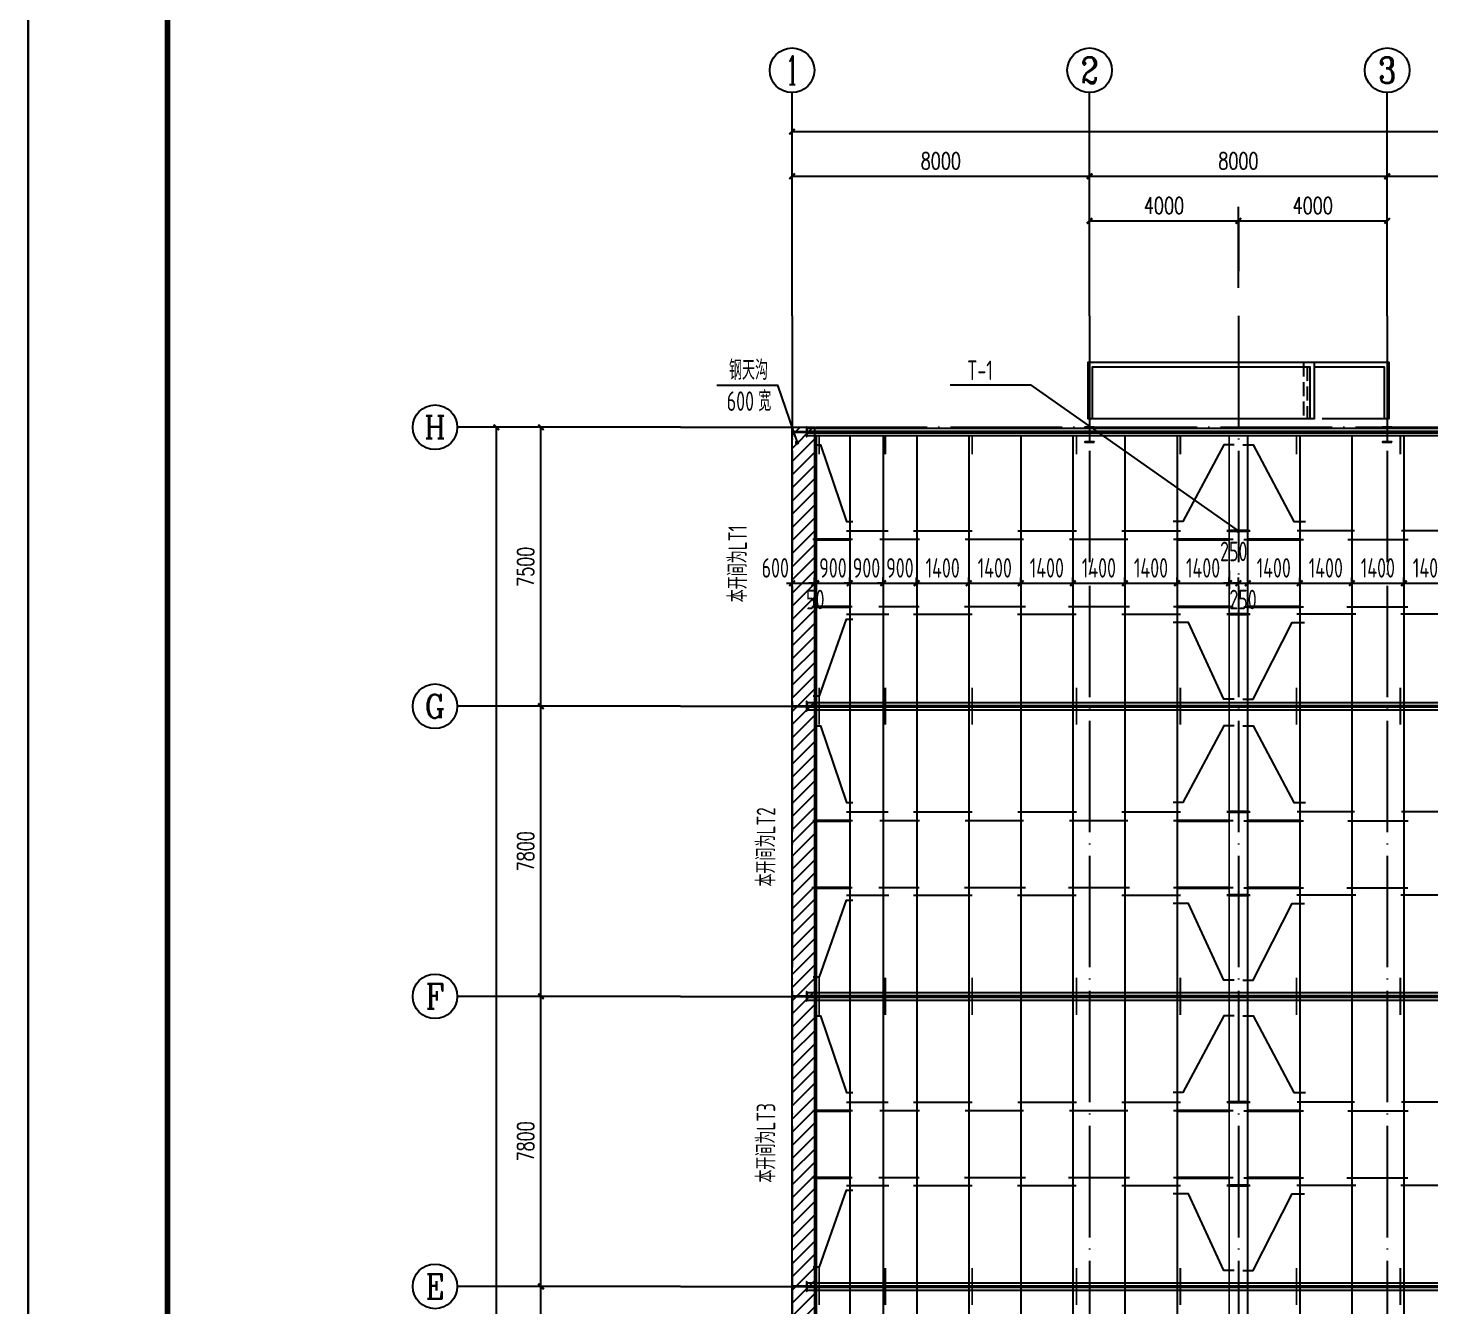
# Model space of a CAD drawing. Header units: millimetres. Extents: x 6950065 to 7140129, y 16284814 to 19754034.
# Drawn here: x 6955997 to 6993688, y 18402698 to 18437059 of the extents above; entities that cross this region are included whole.
import ezdxf
from ezdxf.enums import TextEntityAlignment as Align

# ---------------------------------------------------------------- set-up
doc = ezdxf.new("R2010")
doc.units = ezdxf.units.MM
doc.header["$LTSCALE"] = 1500
doc.header["$MEASUREMENT"] = 0
doc.linetypes.add('DASH', pattern=[0.35, 0.25, -0.1])
doc.linetypes.add('DOTE', pattern=[2.42, 2, -0.2, 0.02, -0.2])
doc.layers.get('Defpoints').update_dxf_attribs({"color": 1})
for name, color, linetype in [('AXIS_TEXT', 7, 'Continuous'), ('AXIS_外部', 171, 'Continuous'), ('COLUMN', 2, 'Continuous'), ('C型钢', 6, 'Continuous'), ('dim', 7, 'Continuous'), ('DIM_ELEV', 3, 'Continuous'), ('DOTE', 250, 'DOTE'), ('HANDRAIL', 3, 'Continuous'), ('S-TEXT', 7, 'Continuous'), ('SURFACE', 6, 'Continuous'), ('TEXT', 7, 'Continuous'), ('TK', 4, 'Continuous'), ('WINDOW', 140, 'Continuous')]:
    doc.layers.add(name, color=color, linetype=linetype)
doc.styles.add('_TCH_AXIS', font='COMPLEX', dxfattribs={"bigfont": 'GBCBIG'})
doc.styles.add('_TCH_DIM_T3', font='SIMPLEX', dxfattribs={"width": 0.705882, "bigfont": 'GBCBIG'})
doc.styles.add('COMPLEX', font='COMPLEX')
doc.styles.add('TSSD_Dimension', font='Tssdeng.shx', dxfattribs={"width": 0.7, "bigfont": 'hztxt.shx'})
doc.styles.add('TSSD_Label', font='Tssdeng.shx', dxfattribs={"width": 0.7, "bigfont": 'hztxt.shx'})
doc.styles.add('TSSD_REIN', font='tssdeng.shx', dxfattribs={"width": 0.7, "bigfont": 'tssdchn.shx'})
doc.dimstyles.new('_TCH_ARCH&&150', dxfattribs={"dimtxt": 446.25, "dimasz": 150, "dimexe": 375, "dimexo": 450, "dimgap": 189.375, "dimtad": 1, "dimdec": 0, "dimzin": 0, "dimdsep": 46, "dimtxsty": '_TCH_DIM_T3', "dimblk": 'ARCHTICK', "dimcen": 0.09, "dimclrt": 7, "dimazin": 2, "dimtfac": 1, "dimtdec": 0, "dimtix": 1, "dimtmove": 2, "dimatfit": 3, "dimfxl": 0, "dimtolj": 1, "dimtzin": 0, "dimarcsym": 0})
doc.dimstyles.new('TSSD_150_150', dxfattribs={"dimtxt": 525, "dimasz": 150, "dimexe": 150, "dimexo": 375, "dimgap": 150, "dimtad": 1, "dimdec": 0, "dimzin": 0, "dimdsep": 46, "dimtxsty": 'TSSD_Dimension', "dimblk": 'ARCHTICK', "dimcen": 0, "dimdle": 150, "dimclrt": 7, "dimadec": 0, "dimazin": 0, "dimtfac": 1, "dimtdec": 0, "dimtix": 1, "dimtmove": 2, "dimatfit": 3, "dimfxl": 0, "dimtolj": 1, "dimtzin": 0, "dimarcsym": 0})

# ---------------------------------------------------------------- blocks, each defined once
blk = doc.blocks.new('A$C3ACC4A1C')
at = {"layer": 'COLUMN'}
h = blk.add_hatch(color=256, dxfattribs=at)
h.paths.add_polyline_path([(125, 400), (0, 400), (0, 388), (120, 388), (120, 200), (125, 200)])
h.paths.add_polyline_path([(250, 400), (125, 400), (125, 200), (130, 200), (130, 388), (250, 388)])
h.paths.add_polyline_path([(250, 12), (130, 12), (130, 200), (125, 200), (125, 0), (250, 0)])
h.paths.add_polyline_path([(125, 200), (120, 200), (120, 12), (0, 12), (0, 0), (125, 0)])
blk.add_lwpolyline([(0, 0), (0, 12), (120, 12), (120, 388), (0, 388), (0, 400), (250, 400), (250, 388), (130, 388), (130, 12), (250, 12), (250, 0)], close=True, dxfattribs=at)
blk = doc.blocks.new('fghgjhjkh')
at = {"color": 35, "linetype": 'ByBlock', "ltscale": 3}
for p, q in [((5065372, 18794990), (5112572, 18794990)), ((5065372, 18794910), (5112572, 18794910)), ((5065372, 18794870), (5112572, 18794870)), ((5065372, 18794790), (5112572, 18794790))]:
    blk.add_line(p, q, dxfattribs=at)
blk.add_lwpolyline([(5065372, 18794990), (5065372, 18794790)], dxfattribs=at)
blk = doc.blocks.new('_ArchTick')
at = {"color": 0, "linetype": 'ByBlock', "const_width": 0.4}
blk.add_lwpolyline([(-0.5, -0.5), (0.5, 0.5)], dxfattribs=at)
blk = doc.blocks.new('*D20')
at = {"layer": 'Defpoints', "color": 0}
for p in [(6988538, 18431873), (6984538, 18429623), (6988538, 18429623)]:
    blk.add_point(p, dxfattribs=at)
at = {"layer": 'DIM_ELEV', "color": 0, "lineweight": -2}
for p, q in [((6984538, 18430073), (6984538, 18432248)), ((6984538, 18431873), (6988538, 18431873)), ((6988538, 18430073), (6988538, 18432248))]:
    blk.add_line(p, q, dxfattribs=at)
at = {"layer": 'DIM_ELEV', "color": 0, "lineweight": -2, "xscale": 150, "yscale": 150, "zscale": 150, "rotation": 180}
blk.add_blockref('_ArchTick', (6984538, 18431873), dxfattribs=at)
at = {"layer": 'DIM_ELEV', "color": 0, "lineweight": -2, "xscale": 150, "yscale": 150, "zscale": 150}
blk.add_blockref('_ArchTick', (6988538, 18431873), dxfattribs=at)
at = {"layer": 'DIM_ELEV', "color": 7, "insert": (6986538, 18432286), "char_height": 446.2, "attachment_point": 5, "style": '_TCH_DIM_T3'}
blk.add_mtext('\\A1;4000', dxfattribs=at)
blk = doc.blocks.new('*D21')
at = {"layer": 'Defpoints', "color": 0}
for p in [(6992538, 18431873), (6988538, 18429623), (6992538, 18429623)]:
    blk.add_point(p, dxfattribs=at)
at = {"layer": 'DIM_ELEV', "color": 0, "lineweight": -2}
for p, q in [((6988538, 18430073), (6988538, 18432248)), ((6988538, 18431873), (6992538, 18431873)), ((6992538, 18430073), (6992538, 18432248))]:
    blk.add_line(p, q, dxfattribs=at)
at = {"layer": 'DIM_ELEV', "color": 0, "lineweight": -2, "xscale": 150, "yscale": 150, "zscale": 150, "rotation": 180}
blk.add_blockref('_ArchTick', (6988538, 18431873), dxfattribs=at)
at = {"layer": 'DIM_ELEV', "color": 0, "lineweight": -2, "xscale": 150, "yscale": 150, "zscale": 150}
blk.add_blockref('_ArchTick', (6992538, 18431873), dxfattribs=at)
at = {"layer": 'DIM_ELEV', "color": 7, "insert": (6990538, 18432286), "char_height": 446.2, "attachment_point": 5, "style": '_TCH_DIM_T3'}
blk.add_mtext('\\A1;4000', dxfattribs=at)
blk = doc.blocks.new('fdghgfhgfhgfh')
at = {"layer": 'COLUMN'}
for p, q in [((5077279, 18680572), (5076658, 18680572)), ((5076665, 18680572), (5077287, 18680572)), ((5080093, 18680572), (5078555, 18680572)), ((5082893, 18680572), (5081355, 18680572)), ((5085693, 18680572), (5084155, 18680572)), ((5087617, 18680572), (5086505, 18680572)), ((5077279, 18678333), (5076658, 18678333)), ((5076665, 18678333), (5077287, 18678333)), ((5080125, 18678333), (5078542, 18678333)), ((5082925, 18678333), (5081342, 18678333)), ((5085725, 18678333), (5084142, 18678333)), ((5087648, 18678333), (5086492, 18678333))]:
    blk.add_line(p, q, dxfattribs=at)
at = {"layer": 'COLUMN', "color": 2, "const_width": 80}
for points in [[(5077222, 18680572), (5076722, 18680572)], [(5076722, 18680572), (5077222, 18680572)], [(5077222, 18680337), (5078622, 18680337)], [(5087522, 18680337), (5088472, 18680337)], [(5077222, 18678533), (5078622, 18678533)], [(5087522, 18678533), (5088472, 18678533)], [(5077222, 18678333), (5076722, 18678333)], [(5076722, 18678333), (5077222, 18678333)]]:
    blk.add_lwpolyline(points, dxfattribs=at)
at = {"layer": 'COLUMN', "color": 2}
for points in [[(5077115, 18680337), (5078721, 18680337)], [(5079911, 18680337), (5081539, 18680337)], [(5082711, 18680337), (5084339, 18680337)], [(5085534, 18680337), (5086675, 18680337)], [(5087434, 18680337), (5088575, 18680337)], [(5077115, 18678533), (5078721, 18678533)], [(5079888, 18678533), (5081528, 18678533)], [(5082688, 18678533), (5084328, 18678533)], [(5085526, 18678533), (5086687, 18678533)], [(5087426, 18678533), (5088587, 18678533)]]:
    blk.add_lwpolyline(points, dxfattribs=at)
at = {"layer": 'SURFACE'}
for points in [[(5077089, 18682888), (5077369, 18682888), (5078466, 18680828), (5078777, 18680828)], [(5088547, 18682888), (5088380, 18682888), (5087622, 18680831), (5087423, 18680831)], [(5077089, 18676046), (5077369, 18676046), (5078417, 18678107), (5078753, 18678107)], [(5088552, 18676139), (5088418, 18676139), (5087602, 18678200), (5087442, 18678200)]]:
    blk.add_lwpolyline(points, dxfattribs=at)
blk = doc.blocks.new('dfgfdgfdgd')
at = {"layer": 'COLUMN'}
for p, q in [((5066440, 18680572), (5067559, 18680572)), ((5068240, 18680572), (5069815, 18680572)), ((5071040, 18680572), (5072615, 18680572)), ((5073840, 18680572), (5075415, 18680572)), ((5066434, 18678333), (5067572, 18678333)), ((5068234, 18678333), (5069811, 18678333)), ((5071034, 18678333), (5072611, 18678333)), ((5073834, 18678333), (5075411, 18678333))]:
    blk.add_line(p, q, dxfattribs=at)
at = {"layer": 'COLUMN', "color": 2}
for points in [[(5066594, 18680337), (5065528, 18680337)], [(5068394, 18680337), (5067328, 18680337)], [(5071195, 18680337), (5069627, 18680337)], [(5073995, 18680337), (5072427, 18680337)], [(5076829, 18680337), (5075223, 18680337)], [(5066592, 18678533), (5065507, 18678533)], [(5068392, 18678533), (5067307, 18678533)], [(5071245, 18678533), (5069605, 18678533)], [(5074045, 18678533), (5072405, 18678533)], [(5076829, 18678533), (5075223, 18678533)]]:
    blk.add_lwpolyline(points, dxfattribs=at)
at = {"layer": 'COLUMN', "color": 2, "const_width": 80}
for points in [[(5066522, 18680337), (5065622, 18680337)], [(5076722, 18680337), (5075323, 18680337)], [(5066522, 18678533), (5065622, 18678533)], [(5076722, 18678533), (5075323, 18678533)]]:
    blk.add_lwpolyline(points, dxfattribs=at)
at = {"layer": 'SURFACE'}
for points in [[(5065565, 18682888), (5065734, 18682888), (5066436, 18680828), (5066609, 18680828)], [(5076856, 18682888), (5076576, 18682888), (5075479, 18680828), (5075217, 18680828)], [(5065537, 18676139), (5065707, 18676139), (5066436, 18678200), (5066609, 18678200)], [(5076856, 18676046), (5076576, 18676046), (5075628, 18678107), (5075217, 18678107)]]:
    blk.add_lwpolyline(points, dxfattribs=at)
blk = doc.blocks.new('dfgfdgdfgdgfdgd')
at = {"layer": 'C型钢', "color": 4, "const_width": 50}
for points in [[(5065699, 18683132), (5065699, 18682634)], [(5067482, 18683132), (5067482, 18682634)], [(5069813, 18683132), (5069813, 18682634)], [(5072618, 18683132), (5072618, 18682634)], [(5075411, 18683132), (5075411, 18682634)], [(5078533, 18683132), (5078533, 18682634)], [(5081326, 18683132), (5081326, 18682634)], [(5084131, 18683132), (5084131, 18682634)], [(5086463, 18683132), (5086463, 18682634)], [(5088362, 18683132), (5088362, 18682634)]]:
    blk.add_lwpolyline(points, dxfattribs=at)
blk = doc.blocks.new('jklj')
at = {"layer": 'C型钢', "color": 3}
blk.add_blockref('dfgfdgdfgdgfdgd', (0, -6777), dxfattribs=at)
blk = doc.blocks.new('GeYuanFrame_46242643', base_point=(20.09, 4.53))
at = {"layer": 'TK'}
blk.add_lwpolyline([(20.09, 4.53), (20.09, 598.53), (861.09, 598.53), (861.09, 4.53)], close=True, dxfattribs=at)
at = {"layer": 'TK', "const_width": 1}
blk.add_lwpolyline([(45.09, 588.53), (851.09, 588.53), (851.09, 14.53), (45.09, 14.53)], close=True, dxfattribs=at)
blk = doc.blocks.new('*D1247')
at = {"layer": 'Defpoints', "color": 0}
for p in [(6977138, 18422131), (6976538, 18421692), (6977138, 18421692)]:
    blk.add_point(p, dxfattribs=at)
at = {"layer": 'dim', "color": 0, "lineweight": -2}
for p, q in [((6976388, 18422131), (6977288, 18422131)), ((6976538, 18422067), (6976538, 18422281)), ((6977138, 18422067), (6977138, 18422281))]:
    blk.add_line(p, q, dxfattribs=at)
at = {"layer": 'dim', "color": 0, "lineweight": -2, "xscale": 150, "yscale": 150, "zscale": 150, "rotation": 180}
blk.add_blockref('_ArchTick', (6976538, 18422131), dxfattribs=at)
at = {"layer": 'dim', "color": 0, "lineweight": -2, "xscale": 150, "yscale": 150, "zscale": 150}
blk.add_blockref('_ArchTick', (6977138, 18422131), dxfattribs=at)
at = {"layer": 'dim', "color": 7, "insert": (6976087, 18422543), "char_height": 525, "attachment_point": 5, "style": 'TSSD_Dimension'}
blk.add_mtext('\\A1;600', dxfattribs=at)
blk = doc.blocks.new('*D1248')
at = {"layer": 'Defpoints', "color": 0}
for p in [(6977188, 18422131), (6977138, 18421692), (6977188, 18421692)]:
    blk.add_point(p, dxfattribs=at)
at = {"layer": 'dim', "color": 0, "lineweight": -2}
for p, q in [((6977138, 18422131), (6976988, 18422131)), ((6977138, 18422067), (6977138, 18422281)), ((6977138, 18422131), (6977188, 18422131)), ((6977188, 18422067), (6977188, 18422281)), ((6977188, 18422131), (6977338, 18422131))]:
    blk.add_line(p, q, dxfattribs=at)
at = {"layer": 'dim', "color": 0, "lineweight": -2, "xscale": 150, "yscale": 150, "zscale": 150}
blk.add_blockref('_ArchTick', (6977138, 18422131), dxfattribs=at)
at = {"layer": 'dim', "color": 0, "lineweight": -2, "xscale": 150, "yscale": 150, "zscale": 150, "rotation": 180}
blk.add_blockref('_ArchTick', (6977188, 18422131), dxfattribs=at)
at = {"layer": 'dim', "color": 7, "insert": (6977163, 18421693), "char_height": 525, "attachment_point": 5, "style": 'TSSD_Dimension'}
blk.add_mtext('\\A1;50', dxfattribs=at)
blk = doc.blocks.new('*D1249')
at = {"layer": 'Defpoints', "color": 0}
for p in [(6978088, 18422131), (6977188, 18421692), (6978088, 18421692)]:
    blk.add_point(p, dxfattribs=at)
at = {"layer": 'dim', "color": 0, "lineweight": -2}
for p, q in [((6977188, 18422131), (6977038, 18422131)), ((6977188, 18422067), (6977188, 18422281)), ((6977188, 18422131), (6978088, 18422131)), ((6978088, 18422067), (6978088, 18422281)), ((6978088, 18422131), (6978238, 18422131))]:
    blk.add_line(p, q, dxfattribs=at)
at = {"layer": 'dim', "color": 0, "lineweight": -2, "xscale": 150, "yscale": 150, "zscale": 150}
blk.add_blockref('_ArchTick', (6977188, 18422131), dxfattribs=at)
at = {"layer": 'dim', "color": 0, "lineweight": -2, "xscale": 150, "yscale": 150, "zscale": 150, "rotation": 180}
blk.add_blockref('_ArchTick', (6978088, 18422131), dxfattribs=at)
at = {"layer": 'dim', "color": 7, "insert": (6977638, 18422543), "char_height": 525, "attachment_point": 5, "style": 'TSSD_Dimension'}
blk.add_mtext('\\A1;900', dxfattribs=at)
blk = doc.blocks.new('*D1250')
at = {"layer": 'Defpoints', "color": 0}
for p in [(6978988, 18422131), (6978088, 18421692), (6978988, 18421692)]:
    blk.add_point(p, dxfattribs=at)
at = {"layer": 'dim', "color": 0, "lineweight": -2}
for p, q in [((6978088, 18422131), (6977938, 18422131)), ((6978088, 18422067), (6978088, 18422281)), ((6978088, 18422131), (6978988, 18422131)), ((6978988, 18422067), (6978988, 18422281)), ((6978988, 18422131), (6979138, 18422131))]:
    blk.add_line(p, q, dxfattribs=at)
at = {"layer": 'dim', "color": 0, "lineweight": -2, "xscale": 150, "yscale": 150, "zscale": 150}
blk.add_blockref('_ArchTick', (6978088, 18422131), dxfattribs=at)
at = {"layer": 'dim', "color": 0, "lineweight": -2, "xscale": 150, "yscale": 150, "zscale": 150, "rotation": 180}
blk.add_blockref('_ArchTick', (6978988, 18422131), dxfattribs=at)
at = {"layer": 'dim', "color": 7, "insert": (6978538, 18422543), "char_height": 525, "attachment_point": 5, "style": 'TSSD_Dimension'}
blk.add_mtext('\\A1;900', dxfattribs=at)
blk = doc.blocks.new('*D1251')
at = {"layer": 'Defpoints', "color": 0}
for p in [(6979888, 18422131), (6978988, 18421692), (6979888, 18421692)]:
    blk.add_point(p, dxfattribs=at)
at = {"layer": 'dim', "color": 0, "lineweight": -2}
for p, q in [((6978988, 18422131), (6978838, 18422131)), ((6978988, 18422067), (6978988, 18422281)), ((6978988, 18422131), (6979888, 18422131)), ((6979888, 18422067), (6979888, 18422281)), ((6979888, 18422131), (6980038, 18422131))]:
    blk.add_line(p, q, dxfattribs=at)
at = {"layer": 'dim', "color": 0, "lineweight": -2, "xscale": 150, "yscale": 150, "zscale": 150}
blk.add_blockref('_ArchTick', (6978988, 18422131), dxfattribs=at)
at = {"layer": 'dim', "color": 0, "lineweight": -2, "xscale": 150, "yscale": 150, "zscale": 150, "rotation": 180}
blk.add_blockref('_ArchTick', (6979888, 18422131), dxfattribs=at)
at = {"layer": 'dim', "color": 7, "insert": (6979438, 18422543), "char_height": 525, "attachment_point": 5, "style": 'TSSD_Dimension'}
blk.add_mtext('\\A1;900', dxfattribs=at)
blk = doc.blocks.new('*D1252')
at = {"layer": 'Defpoints', "color": 0}
for p in [(6981288, 18422131), (6979888, 18421692), (6981288, 18421692)]:
    blk.add_point(p, dxfattribs=at)
at = {"layer": 'dim', "color": 0, "lineweight": -2}
for p, q in [((6979738, 18422131), (6981438, 18422131)), ((6979888, 18422067), (6979888, 18422281)), ((6981288, 18422067), (6981288, 18422281))]:
    blk.add_line(p, q, dxfattribs=at)
at = {"layer": 'dim', "color": 0, "lineweight": -2, "xscale": 150, "yscale": 150, "zscale": 150, "rotation": 180}
blk.add_blockref('_ArchTick', (6979888, 18422131), dxfattribs=at)
at = {"layer": 'dim', "color": 0, "lineweight": -2, "xscale": 150, "yscale": 150, "zscale": 150}
blk.add_blockref('_ArchTick', (6981288, 18422131), dxfattribs=at)
at = {"layer": 'dim', "color": 7, "insert": (6980588, 18422543), "char_height": 525, "attachment_point": 5, "style": 'TSSD_Dimension'}
blk.add_mtext('\\A1;1400', dxfattribs=at)
blk = doc.blocks.new('*D1253')
at = {"layer": 'Defpoints', "color": 0}
for p in [(6982688, 18422131), (6981288, 18421692), (6982688, 18421692)]:
    blk.add_point(p, dxfattribs=at)
at = {"layer": 'dim', "color": 0, "lineweight": -2}
for p, q in [((6981138, 18422131), (6982838, 18422131)), ((6981288, 18422067), (6981288, 18422281)), ((6982688, 18422067), (6982688, 18422281))]:
    blk.add_line(p, q, dxfattribs=at)
at = {"layer": 'dim', "color": 0, "lineweight": -2, "xscale": 150, "yscale": 150, "zscale": 150, "rotation": 180}
blk.add_blockref('_ArchTick', (6981288, 18422131), dxfattribs=at)
at = {"layer": 'dim', "color": 0, "lineweight": -2, "xscale": 150, "yscale": 150, "zscale": 150}
blk.add_blockref('_ArchTick', (6982688, 18422131), dxfattribs=at)
at = {"layer": 'dim', "color": 7, "insert": (6981988, 18422543), "char_height": 525, "attachment_point": 5, "style": 'TSSD_Dimension'}
blk.add_mtext('\\A1;1400', dxfattribs=at)
blk = doc.blocks.new('*D1254')
at = {"layer": 'Defpoints', "color": 0}
for p in [(6984088, 18422131), (6982688, 18421692), (6984088, 18421692)]:
    blk.add_point(p, dxfattribs=at)
at = {"layer": 'dim', "color": 0, "lineweight": -2}
for p, q in [((6982538, 18422131), (6984238, 18422131)), ((6982688, 18422067), (6982688, 18422281)), ((6984088, 18422067), (6984088, 18422281))]:
    blk.add_line(p, q, dxfattribs=at)
at = {"layer": 'dim', "color": 0, "lineweight": -2, "xscale": 150, "yscale": 150, "zscale": 150, "rotation": 180}
blk.add_blockref('_ArchTick', (6982688, 18422131), dxfattribs=at)
at = {"layer": 'dim', "color": 0, "lineweight": -2, "xscale": 150, "yscale": 150, "zscale": 150}
blk.add_blockref('_ArchTick', (6984088, 18422131), dxfattribs=at)
at = {"layer": 'dim', "color": 7, "insert": (6983388, 18422543), "char_height": 525, "attachment_point": 5, "style": 'TSSD_Dimension'}
blk.add_mtext('\\A1;1400', dxfattribs=at)
blk = doc.blocks.new('*D1255')
at = {"layer": 'Defpoints', "color": 0}
for p in [(6985488, 18422131), (6984088, 18421692), (6985488, 18421692)]:
    blk.add_point(p, dxfattribs=at)
at = {"layer": 'dim', "color": 0, "lineweight": -2}
for p, q in [((6983938, 18422131), (6985638, 18422131)), ((6984088, 18422067), (6984088, 18422281)), ((6985488, 18422067), (6985488, 18422281))]:
    blk.add_line(p, q, dxfattribs=at)
at = {"layer": 'dim', "color": 0, "lineweight": -2, "xscale": 150, "yscale": 150, "zscale": 150, "rotation": 180}
blk.add_blockref('_ArchTick', (6984088, 18422131), dxfattribs=at)
at = {"layer": 'dim', "color": 0, "lineweight": -2, "xscale": 150, "yscale": 150, "zscale": 150}
blk.add_blockref('_ArchTick', (6985488, 18422131), dxfattribs=at)
at = {"layer": 'dim', "color": 7, "insert": (6984788, 18422543), "char_height": 525, "attachment_point": 5, "style": 'TSSD_Dimension'}
blk.add_mtext('\\A1;1400', dxfattribs=at)
blk = doc.blocks.new('*D1256')
at = {"layer": 'Defpoints', "color": 0}
for p in [(6986888, 18422131), (6985488, 18421692), (6986888, 18421692)]:
    blk.add_point(p, dxfattribs=at)
at = {"layer": 'dim', "color": 0, "lineweight": -2}
for p, q in [((6985338, 18422131), (6987038, 18422131)), ((6985488, 18422067), (6985488, 18422281)), ((6986888, 18422067), (6986888, 18422281))]:
    blk.add_line(p, q, dxfattribs=at)
at = {"layer": 'dim', "color": 0, "lineweight": -2, "xscale": 150, "yscale": 150, "zscale": 150, "rotation": 180}
blk.add_blockref('_ArchTick', (6985488, 18422131), dxfattribs=at)
at = {"layer": 'dim', "color": 0, "lineweight": -2, "xscale": 150, "yscale": 150, "zscale": 150}
blk.add_blockref('_ArchTick', (6986888, 18422131), dxfattribs=at)
at = {"layer": 'dim', "color": 7, "insert": (6986188, 18422543), "char_height": 525, "attachment_point": 5, "style": 'TSSD_Dimension'}
blk.add_mtext('\\A1;1400', dxfattribs=at)
blk = doc.blocks.new('*D1257')
at = {"layer": 'Defpoints', "color": 0}
for p in [(6988288, 18422131), (6986888, 18421692), (6988288, 18421692)]:
    blk.add_point(p, dxfattribs=at)
at = {"layer": 'dim', "color": 0, "lineweight": -2}
for p, q in [((6986738, 18422131), (6988438, 18422131)), ((6986888, 18422067), (6986888, 18422281)), ((6988288, 18422067), (6988288, 18422281))]:
    blk.add_line(p, q, dxfattribs=at)
at = {"layer": 'dim', "color": 0, "lineweight": -2, "xscale": 150, "yscale": 150, "zscale": 150, "rotation": 180}
blk.add_blockref('_ArchTick', (6986888, 18422131), dxfattribs=at)
at = {"layer": 'dim', "color": 0, "lineweight": -2, "xscale": 150, "yscale": 150, "zscale": 150}
blk.add_blockref('_ArchTick', (6988288, 18422131), dxfattribs=at)
at = {"layer": 'dim', "color": 7, "insert": (6987588, 18422543), "char_height": 525, "attachment_point": 5, "style": 'TSSD_Dimension'}
blk.add_mtext('\\A1;1400', dxfattribs=at)
blk = doc.blocks.new('*D1258')
at = {"layer": 'Defpoints', "color": 0}
for p in [(6988788, 18422131), (6988538, 18421692), (6988788, 18421692)]:
    blk.add_point(p, dxfattribs=at)
at = {"layer": 'dim', "color": 0, "lineweight": -2}
for p, q in [((6988538, 18422131), (6988388, 18422131)), ((6988538, 18422067), (6988538, 18422281)), ((6988538, 18422131), (6988788, 18422131)), ((6988788, 18422067), (6988788, 18422281)), ((6988788, 18422131), (6988938, 18422131))]:
    blk.add_line(p, q, dxfattribs=at)
at = {"layer": 'dim', "color": 0, "lineweight": -2, "xscale": 150, "yscale": 150, "zscale": 150}
blk.add_blockref('_ArchTick', (6988538, 18422131), dxfattribs=at)
at = {"layer": 'dim', "color": 0, "lineweight": -2, "xscale": 150, "yscale": 150, "zscale": 150, "rotation": 180}
blk.add_blockref('_ArchTick', (6988788, 18422131), dxfattribs=at)
at = {"layer": 'dim', "color": 7, "insert": (6988663, 18421693), "char_height": 525, "attachment_point": 5, "style": 'TSSD_Dimension'}
blk.add_mtext('\\A1;250', dxfattribs=at)
blk = doc.blocks.new('*D1259')
at = {"layer": 'Defpoints', "color": 0}
for p in [(6990188, 18422131), (6988788, 18421692), (6990188, 18421692)]:
    blk.add_point(p, dxfattribs=at)
at = {"layer": 'dim', "color": 0, "lineweight": -2}
for p, q in [((6988638, 18422131), (6990338, 18422131)), ((6988788, 18422067), (6988788, 18422281)), ((6990188, 18422067), (6990188, 18422281))]:
    blk.add_line(p, q, dxfattribs=at)
at = {"layer": 'dim', "color": 0, "lineweight": -2, "xscale": 150, "yscale": 150, "zscale": 150, "rotation": 180}
blk.add_blockref('_ArchTick', (6988788, 18422131), dxfattribs=at)
at = {"layer": 'dim', "color": 0, "lineweight": -2, "xscale": 150, "yscale": 150, "zscale": 150}
blk.add_blockref('_ArchTick', (6990188, 18422131), dxfattribs=at)
at = {"layer": 'dim', "color": 7, "insert": (6989488, 18422543), "char_height": 525, "attachment_point": 5, "style": 'TSSD_Dimension'}
blk.add_mtext('\\A1;1400', dxfattribs=at)
blk = doc.blocks.new('*D1260')
at = {"layer": 'Defpoints', "color": 0}
for p in [(6991588, 18422131), (6990188, 18421692), (6991588, 18421692)]:
    blk.add_point(p, dxfattribs=at)
at = {"layer": 'dim', "color": 0, "lineweight": -2}
for p, q in [((6990038, 18422131), (6991738, 18422131)), ((6990188, 18422067), (6990188, 18422281)), ((6991588, 18422067), (6991588, 18422281))]:
    blk.add_line(p, q, dxfattribs=at)
at = {"layer": 'dim', "color": 0, "lineweight": -2, "xscale": 150, "yscale": 150, "zscale": 150, "rotation": 180}
blk.add_blockref('_ArchTick', (6990188, 18422131), dxfattribs=at)
at = {"layer": 'dim', "color": 0, "lineweight": -2, "xscale": 150, "yscale": 150, "zscale": 150}
blk.add_blockref('_ArchTick', (6991588, 18422131), dxfattribs=at)
at = {"layer": 'dim', "color": 7, "insert": (6990888, 18422543), "char_height": 525, "attachment_point": 5, "style": 'TSSD_Dimension'}
blk.add_mtext('\\A1;1400', dxfattribs=at)
blk = doc.blocks.new('*D1261')
at = {"layer": 'Defpoints', "color": 0}
for p in [(6992988, 18422131), (6991588, 18421692), (6992988, 18421692)]:
    blk.add_point(p, dxfattribs=at)
at = {"layer": 'dim', "color": 0, "lineweight": -2}
for p, q in [((6991438, 18422131), (6993138, 18422131)), ((6991588, 18422067), (6991588, 18422281)), ((6992988, 18422067), (6992988, 18422281))]:
    blk.add_line(p, q, dxfattribs=at)
at = {"layer": 'dim', "color": 0, "lineweight": -2, "xscale": 150, "yscale": 150, "zscale": 150, "rotation": 180}
blk.add_blockref('_ArchTick', (6991588, 18422131), dxfattribs=at)
at = {"layer": 'dim', "color": 0, "lineweight": -2, "xscale": 150, "yscale": 150, "zscale": 150}
blk.add_blockref('_ArchTick', (6992988, 18422131), dxfattribs=at)
at = {"layer": 'dim', "color": 7, "insert": (6992288, 18422543), "char_height": 525, "attachment_point": 5, "style": 'TSSD_Dimension'}
blk.add_mtext('\\A1;1400', dxfattribs=at)
blk = doc.blocks.new('*D1262')
at = {"layer": 'Defpoints', "color": 0}
for p in [(6994388, 18422131), (6992988, 18421692), (6994388, 18421692)]:
    blk.add_point(p, dxfattribs=at)
at = {"layer": 'dim', "color": 0, "lineweight": -2}
for p, q in [((6992838, 18422131), (6994538, 18422131)), ((6992988, 18422067), (6992988, 18422281)), ((6994388, 18422067), (6994388, 18422281))]:
    blk.add_line(p, q, dxfattribs=at)
at = {"layer": 'dim', "color": 0, "lineweight": -2, "xscale": 150, "yscale": 150, "zscale": 150, "rotation": 180}
blk.add_blockref('_ArchTick', (6992988, 18422131), dxfattribs=at)
at = {"layer": 'dim', "color": 0, "lineweight": -2, "xscale": 150, "yscale": 150, "zscale": 150}
blk.add_blockref('_ArchTick', (6994388, 18422131), dxfattribs=at)
at = {"layer": 'dim', "color": 7, "insert": (6993688, 18422543), "char_height": 525, "attachment_point": 5, "style": 'TSSD_Dimension'}
blk.add_mtext('\\A1;1400', dxfattribs=at)
blk = doc.blocks.new('*D1294')
at = {"layer": 'Defpoints', "color": 0}
for p in [(6988288, 18422846), (6988538, 18422131), (6988538, 18421692)]:
    blk.add_point(p, dxfattribs=at)
at = {"layer": 'dim', "color": 0, "lineweight": -2}
for p, q in [((6988288, 18422471), (6988288, 18421981)), ((6988288, 18422131), (6988138, 18422131)), ((6988288, 18422131), (6988538, 18422131)), ((6988538, 18422067), (6988538, 18422281)), ((6988538, 18422131), (6988688, 18422131))]:
    blk.add_line(p, q, dxfattribs=at)
at = {"layer": 'dim', "color": 0, "lineweight": -2, "xscale": 150, "yscale": 150, "zscale": 150}
blk.add_blockref('_ArchTick', (6988288, 18422131), dxfattribs=at)
at = {"layer": 'dim', "color": 0, "lineweight": -2, "xscale": 150, "yscale": 150, "zscale": 150, "rotation": 180}
blk.add_blockref('_ArchTick', (6988538, 18422131), dxfattribs=at)
at = {"layer": 'dim', "color": 7, "insert": (6988413, 18422986), "char_height": 525, "attachment_point": 5, "style": 'TSSD_Dimension'}
blk.add_mtext('\\A1;250', dxfattribs=at)
blk = doc.blocks.new('*D1603')
at = {"layer": 'Defpoints', "color": 0}
for p in [(6984538, 18433073), (6976538, 18429323), (6984538, 18429323)]:
    blk.add_point(p, dxfattribs=at)
at = {"layer": 'DIM_ELEV', "color": 0, "lineweight": -2}
for p, q in [((6976538, 18429773), (6976538, 18433448)), ((6984538, 18429773), (6984538, 18433448)), ((6976538, 18433073), (6984538, 18433073))]:
    blk.add_line(p, q, dxfattribs=at)
at = {"layer": 'DIM_ELEV', "color": 0, "lineweight": -2, "xscale": 150, "yscale": 150, "zscale": 150, "rotation": 180}
blk.add_blockref('_ArchTick', (6976538, 18433073), dxfattribs=at)
at = {"layer": 'DIM_ELEV', "color": 0, "lineweight": -2, "xscale": 150, "yscale": 150, "zscale": 150}
blk.add_blockref('_ArchTick', (6984538, 18433073), dxfattribs=at)
at = {"layer": 'DIM_ELEV', "color": 7, "insert": (6980538, 18433486), "char_height": 446.2, "attachment_point": 5, "style": '_TCH_DIM_T3'}
blk.add_mtext('\\A1;8000', dxfattribs=at)
blk = doc.blocks.new('*D1604')
at = {"layer": 'Defpoints', "color": 0}
for p in [(6992538, 18433073), (6984538, 18429323), (6992538, 18429323)]:
    blk.add_point(p, dxfattribs=at)
at = {"layer": 'DIM_ELEV', "color": 0, "lineweight": -2}
for p, q in [((6984538, 18429773), (6984538, 18433448)), ((6992538, 18429773), (6992538, 18433448)), ((6984538, 18433073), (6992538, 18433073))]:
    blk.add_line(p, q, dxfattribs=at)
at = {"layer": 'DIM_ELEV', "color": 0, "lineweight": -2, "xscale": 150, "yscale": 150, "zscale": 150, "rotation": 180}
blk.add_blockref('_ArchTick', (6984538, 18433073), dxfattribs=at)
at = {"layer": 'DIM_ELEV', "color": 0, "lineweight": -2, "xscale": 150, "yscale": 150, "zscale": 150}
blk.add_blockref('_ArchTick', (6992538, 18433073), dxfattribs=at)
at = {"layer": 'DIM_ELEV', "color": 7, "insert": (6988538, 18433486), "char_height": 446.2, "attachment_point": 5, "style": '_TCH_DIM_T3'}
blk.add_mtext('\\A1;8000', dxfattribs=at)
blk = doc.blocks.new('*D1605')
at = {"layer": 'Defpoints', "color": 0}
for p in [(7000538, 18433073), (6992538, 18429323), (7000538, 18429323)]:
    blk.add_point(p, dxfattribs=at)
at = {"layer": 'DIM_ELEV', "color": 0, "lineweight": -2}
for p, q in [((6992538, 18429773), (6992538, 18433448)), ((7000538, 18429773), (7000538, 18433448)), ((6992538, 18433073), (7000538, 18433073))]:
    blk.add_line(p, q, dxfattribs=at)
at = {"layer": 'DIM_ELEV', "color": 0, "lineweight": -2, "xscale": 150, "yscale": 150, "zscale": 150, "rotation": 180}
blk.add_blockref('_ArchTick', (6992538, 18433073), dxfattribs=at)
at = {"layer": 'DIM_ELEV', "color": 0, "lineweight": -2, "xscale": 150, "yscale": 150, "zscale": 150}
blk.add_blockref('_ArchTick', (7000538, 18433073), dxfattribs=at)
at = {"layer": 'DIM_ELEV', "color": 7, "insert": (6996538, 18433486), "char_height": 446.2, "attachment_point": 5, "style": '_TCH_DIM_T3'}
blk.add_mtext('\\A1;8000', dxfattribs=at)
blk = doc.blocks.new('*D1609')
at = {"layer": 'Defpoints', "color": 0}
for p in [(7024538, 18434273), (6976538, 18429323), (7024538, 18429323)]:
    blk.add_point(p, dxfattribs=at)
at = {"layer": 'DIM_ELEV', "color": 0, "lineweight": -2}
for p, q in [((6976538, 18429773), (6976538, 18434648)), ((7024538, 18429773), (7024538, 18434648)), ((6976538, 18434273), (7024538, 18434273))]:
    blk.add_line(p, q, dxfattribs=at)
at = {"layer": 'DIM_ELEV', "color": 0, "lineweight": -2, "xscale": 150, "yscale": 150, "zscale": 150, "rotation": 180}
blk.add_blockref('_ArchTick', (6976538, 18434273), dxfattribs=at)
at = {"layer": 'DIM_ELEV', "color": 0, "lineweight": -2, "xscale": 150, "yscale": 150, "zscale": 150}
blk.add_blockref('_ArchTick', (7024538, 18434273), dxfattribs=at)
at = {"layer": 'DIM_ELEV', "color": 7, "insert": (7000538, 18434686), "char_height": 446.2, "attachment_point": 5, "style": '_TCH_DIM_T3'}
blk.add_mtext('\\A1;48000', dxfattribs=at)
blk = doc.blocks.new('*D1628')
at = {"layer": 'Defpoints', "color": 0}
for p in [(6969788, 18403223), (6973538, 18403223), (6973538, 18395423)]:
    blk.add_point(p, dxfattribs=at)
at = {"layer": 'DIM_ELEV', "color": 0, "lineweight": -2}
for p, q in [((6973088, 18403223), (6969413, 18403223)), ((6969788, 18395423), (6969788, 18403223)), ((6973088, 18395423), (6969413, 18395423))]:
    blk.add_line(p, q, dxfattribs=at)
at = {"layer": 'DIM_ELEV', "color": 0, "lineweight": -2, "xscale": 150, "yscale": 150, "zscale": 150}
for p, rotation in [((6969788, 18403223), 90), ((6969788, 18395423), 270)]:
    blk.add_blockref('_ArchTick', p, dxfattribs=dict(at, rotation=rotation))
at = {"layer": 'DIM_ELEV', "color": 7, "insert": (6969376, 18399323), "char_height": 446.2, "attachment_point": 5, "rotation": 90, "style": '_TCH_DIM_T3'}
blk.add_mtext('\\A1;7800', dxfattribs=at)
blk = doc.blocks.new('*D1629')
at = {"layer": 'Defpoints', "color": 0}
for p in [(6969788, 18411023), (6973538, 18411023), (6973538, 18403223)]:
    blk.add_point(p, dxfattribs=at)
at = {"layer": 'DIM_ELEV', "color": 0, "lineweight": -2}
for p, q in [((6973088, 18411023), (6969413, 18411023)), ((6969788, 18403223), (6969788, 18411023)), ((6973088, 18403223), (6969413, 18403223))]:
    blk.add_line(p, q, dxfattribs=at)
at = {"layer": 'DIM_ELEV', "color": 0, "lineweight": -2, "xscale": 150, "yscale": 150, "zscale": 150}
for p, rotation in [((6969788, 18411023), 90), ((6969788, 18403223), 270)]:
    blk.add_blockref('_ArchTick', p, dxfattribs=dict(at, rotation=rotation))
at = {"layer": 'DIM_ELEV', "color": 7, "insert": (6969376, 18407123), "char_height": 446.2, "attachment_point": 5, "rotation": 90, "style": '_TCH_DIM_T3'}
blk.add_mtext('\\A1;7800', dxfattribs=at)
blk = doc.blocks.new('*D1630')
at = {"layer": 'Defpoints', "color": 0}
for p in [(6969788, 18418823), (6973538, 18418823), (6973538, 18411023)]:
    blk.add_point(p, dxfattribs=at)
at = {"layer": 'DIM_ELEV', "color": 0, "lineweight": -2}
for p, q in [((6973088, 18418823), (6969413, 18418823)), ((6969788, 18411023), (6969788, 18418823)), ((6973088, 18411023), (6969413, 18411023))]:
    blk.add_line(p, q, dxfattribs=at)
at = {"layer": 'DIM_ELEV', "color": 0, "lineweight": -2, "xscale": 150, "yscale": 150, "zscale": 150}
for p, rotation in [((6969788, 18418823), 90), ((6969788, 18411023), 270)]:
    blk.add_blockref('_ArchTick', p, dxfattribs=dict(at, rotation=rotation))
at = {"layer": 'DIM_ELEV', "color": 7, "insert": (6969376, 18414923), "char_height": 446.2, "attachment_point": 5, "rotation": 90, "style": '_TCH_DIM_T3'}
blk.add_mtext('\\A1;7800', dxfattribs=at)
blk = doc.blocks.new('*D1631')
at = {"layer": 'Defpoints', "color": 0}
for p in [(6969788, 18426323), (6973538, 18426323), (6973538, 18418823)]:
    blk.add_point(p, dxfattribs=at)
at = {"layer": 'DIM_ELEV', "color": 0, "lineweight": -2}
for p, q in [((6973088, 18426323), (6969413, 18426323)), ((6969788, 18418823), (6969788, 18426323)), ((6973088, 18418823), (6969413, 18418823))]:
    blk.add_line(p, q, dxfattribs=at)
at = {"layer": 'DIM_ELEV', "color": 0, "lineweight": -2, "xscale": 150, "yscale": 150, "zscale": 150}
for p, rotation in [((6969788, 18426323), 90), ((6969788, 18418823), 270)]:
    blk.add_blockref('_ArchTick', p, dxfattribs=dict(at, rotation=rotation))
at = {"layer": 'DIM_ELEV', "color": 7, "insert": (6969376, 18422573), "char_height": 446.2, "attachment_point": 5, "rotation": 90, "style": '_TCH_DIM_T3'}
blk.add_mtext('\\A1;7500', dxfattribs=at)
blk = doc.blocks.new('*D1632')
at = {"layer": 'Defpoints', "color": 0}
for p in [(6968588, 18426323), (6973538, 18426323), (6973538, 18372323)]:
    blk.add_point(p, dxfattribs=at)
at = {"layer": 'DIM_ELEV', "color": 0, "lineweight": -2}
for p, q in [((6973088, 18426323), (6968213, 18426323)), ((6968588, 18372323), (6968588, 18426323)), ((6973088, 18372323), (6968213, 18372323))]:
    blk.add_line(p, q, dxfattribs=at)
at = {"layer": 'DIM_ELEV', "color": 0, "lineweight": -2, "xscale": 150, "yscale": 150, "zscale": 150}
for p, rotation in [((6968588, 18426323), 90), ((6968588, 18372323), 270)]:
    blk.add_blockref('_ArchTick', p, dxfattribs=dict(at, rotation=rotation))
at = {"layer": 'DIM_ELEV', "color": 7, "insert": (6968176, 18399323), "char_height": 446.2, "attachment_point": 5, "rotation": 90, "style": '_TCH_DIM_T3'}
blk.add_mtext('\\A1;54000', dxfattribs=at)
blk = doc.blocks.new('_AXISO')
blk.add_circle((0, 0), 0.5)
at = {"layer": 'AXIS_TEXT', "style": 'COMPLEX', "width": 1.041667}
blk.add_attdef('A', text='', height=0.56, dxfattribs=at).set_placement((-0.25, -0.28), (0.25, -0.28), align=Align.FIT)

msp = doc.modelspace()

# ---------------------------------------------------------------- hatches: boundary and pattern name
at = {"layer": 'C型钢'}
h = msp.add_hatch(dxfattribs=at)
h.set_pattern_fill('ANSI31', scale=2000, style=0)
h.set_pattern_definition([(45, (1911566.23, -257033.43), (-176.7766953, 176.7766953), [])])
h.paths.add_polyline_path([(6977138.5, 18426323.5), (6976538.5, 18426323.5), (6976538.5, 18372323.5), (6977138.5, 18372323.5)])
h.paths.add_polyline_path([(7024538.5, 18426323.5), (7023938.5, 18426323.5), (7023938.5, 18372323.5), (7024538.5, 18372323.5)])

# ---------------------------------------------------------------- linework, layer by layer
at = {"layer": 'C型钢', "color": 3}
for points in [[(6955997, 19754034.2), (6955997, 16284813.9)], [(6988538.5, 18431873.5), (6988538.5, 18430517.8)]]:
    msp.add_lwpolyline(points, dxfattribs=at)
at = {"layer": 'C型钢', "color": 6}
msp.add_lwpolyline([(6976538.5, 18426323.5), (6977138.5, 18426323.5), (6977138.5, 18372323.5), (6976538.5, 18372323.5)], close=True, dxfattribs=at)
at = {"layer": 'DIM_ELEV'}
for p, q in [((6976538.5, 18429323.5), (6976538.5, 18435323.5)), ((6984538.5, 18429323.5), (6984538.5, 18435323.5)), ((6992538.5, 18429323.5), (6992538.5, 18435323.5)), ((6973538.5, 18426323.5), (6967538.5, 18426323.5)), ((6973538.5, 18418823.5), (6967538.5, 18418823.5)), ((6973538.5, 18411023.5), (6967538.5, 18411023.5)), ((6973538.5, 18403223.5), (6967538.5, 18403223.5))]:
    msp.add_line(p, q, dxfattribs=at)
at = {"layer": 'DOTE', "color": 1}
for p, q in [((6976538.5, 18429323.5), (6976538.5, 18369323.5)), ((6984538.5, 18429323.5), (6984538.5, 18369323.5)), ((6988538.5, 18429323.5), (6988538.5, 18369323.5)), ((6992538.5, 18429323.5), (6992538.5, 18369323.5)), ((6973538.5, 18426323.5), (7027538.5, 18426323.5)), ((6973538.5, 18418823.5), (7029911.4, 18418823.5)), ((6973538.5, 18411023.5), (7029911.4, 18411023.5)), ((6973538.5, 18403223.5), (7029911.4, 18403223.5))]:
    msp.add_line(p, q, dxfattribs=at)
at = {"layer": 'HANDRAIL', "color": 3, "linetype": 'ByBlock'}
for p, q in [((6977188.5, 18426098.5), (6977188.5, 18372543.5)), ((6978088.5, 18426098.5), (6978088.5, 18372543.5)), ((6978988.5, 18426098.5), (6978988.5, 18372543.5)), ((6979888.5, 18426098.5), (6979888.5, 18372543.5)), ((6981288.5, 18426098.5), (6981288.5, 18372543.5)), ((6982688.5, 18426098.5), (6982688.5, 18372543.5)), ((6984088.5, 18426098.5), (6984088.5, 18372543.5)), ((6985488.5, 18426098.5), (6985488.5, 18372543.5)), ((6986888.5, 18426098.5), (6986888.5, 18372543.5)), ((6990188.5, 18426098.5), (6990188.5, 18372543.5)), ((6991588.5, 18426098.5), (6991588.5, 18372543.5)), ((6992988.5, 18426098.5), (6992988.5, 18372543.5))]:
    msp.add_line(p, q, dxfattribs=at)
at = {"layer": 'HANDRAIL', "color": 4, "linetype": 'ByBlock', "const_width": 50}
for points in [[(6988288.5, 18426098.5), (6988288.5, 18372543.5)], [(6988788.5, 18426098.5), (6988788.5, 18372543.5)]]:
    msp.add_lwpolyline(points, dxfattribs=at)
at = {"layer": 'S-TEXT', "color": 3}
for points in [[(6974519.9, 18427454.5), (6976142.4, 18427454.5), (6976674.1, 18425915.4)], [(6980784.8, 18427469), (6982948.3, 18427469), (6988534.8, 18423538.9)]]:
    msp.add_lwpolyline(points, dxfattribs=at)
at = {"layer": 'S-TEXT', "color": 3, "const_width": 60}
for points in [[(6976664.3, 18425943.7, 1), (6976683.9, 18425887, 1)], [(6988510.2, 18423556.1, 1), (6988559.3, 18423521.6, 1)]]:
    msp.add_lwpolyline(points, format="xyb", close=True, dxfattribs=at)
at = {"layer": 'WINDOW', "linetype": 'DASH'}
for p, q in [((6990288.5, 18428063.5), (6990288.5, 18426563.5)), ((6990388.5, 18427943.5), (6990388.5, 18426563.5))]:
    msp.add_line(p, q, dxfattribs=at)
at = {"layer": 'WINDOW'}
msp.add_lwpolyline([(6990588.5, 18428063.5), (6984488.5, 18428063.5), (6984488.5, 18426563.5), (6990588.5, 18426563.5)], close=True, dxfattribs=at)
for points in [[(6990468.5, 18426563.5), (6990468.5, 18427943.5), (6984608.5, 18427943.5), (6984608.5, 18426563.5)], [(6990788.5, 18426563.5), (6992588.5, 18426563.5), (6992588.5, 18428063.5), (6990588.5, 18428063.5)], [(6992468.5, 18426563.5), (6992468.5, 18427943.5), (6990588.5, 18427943.5)]]:
    msp.add_lwpolyline(points, dxfattribs=at)

# ---------------------------------------------------------------- block references
at = {"layer": 'AXIS_外部'}
for p in [(1911566.2, -368691.5), (1911566.2, -376066.5), (1911566.2, -383866.5), (1911566.2, -391666.5)]:
    msp.add_blockref('fghgjhjkh', p, dxfattribs=at)
at = {"layer": 'COLUMN', "xscale": -1, "rotation": 270}
for p in [(6976538.5, 18426073.5), (6976538.5, 18418698.5), (6976538.5, 18410898.5), (6976538.5, 18403098.5)]:
    msp.add_blockref('A$C3ACC4A1C', p, dxfattribs=at)
at = {"layer": 'COLUMN', "xscale": -1}
for p in [(6984663.5, 18425923.5), (6992663.5, 18425923.5)]:
    msp.add_blockref('A$C3ACC4A1C', p, dxfattribs=at)
at = {"layer": 'C型钢', "color": 3, "xscale": 150, "yscale": 150, "zscale": 150}
msp.add_blockref('GeYuanFrame_46242643', (6955997, 18352716.7), dxfattribs=at)
at = {"layer": 'C型钢', "color": 3}
for name, p in [('dfgfdgfdgd', (1911566.2, -257033.4)), ('dfgfdgdfgdgfdgd', (1911566.2, -257033.4)), ('fdghgfhgfhgfh', (1911566.2, -257033.4)), ('jklj', (1911566.2, -257033.4)), ('jklj', (1911566.2, -257531.6)), ('dfgfdgfdgd', (1911566.2, -264591.8)), ('fdghgfhgfhgfh', (1911566.2, -264591.8)), ('jklj', (1911566.2, -264833.4)), ('jklj', (1911566.2, -265331.6)), ('dfgfdgfdgd', (1911566.2, -272391.8)), ('fdghgfhgfhgfh', (1911566.2, -272391.8)), ('jklj', (1911566.2, -272633.4)), ('jklj', (1911566.2, -273131.6))]:
    msp.add_blockref(name, p, dxfattribs=at)
at = {"layer": 'DIM_ELEV'}
ref = msp.add_blockref('_AXISO', (6976538.5, 18435923.5), dxfattribs=dict(at, xscale=1200, yscale=1200, zscale=1200))
ref.add_attrib('A', '1', dxfattribs={"layer": 'AXIS_TEXT', "height": 772.1, "style": '_TCH_AXIS'}).set_placement((6976373, 18435537.4), (6976703.9, 18435537.4), align=Align.FIT)
ref = msp.add_blockref('_AXISO', (6984538.5, 18435923.5), dxfattribs=dict(at, xscale=1200, yscale=1200, zscale=1200))
ref.add_attrib('A', '2', dxfattribs={"layer": 'AXIS_TEXT', "height": 698.9, "style": '_TCH_AXIS'}).set_placement((6984305.5, 18435574), (6984771.5, 18435574), align=Align.FIT)
ref = msp.add_blockref('_AXISO', (6992538.5, 18435923.5), dxfattribs=dict(at, xscale=1200, yscale=1200, zscale=1200))
ref.add_attrib('A', '3', dxfattribs={"layer": 'AXIS_TEXT', "height": 698.9, "style": '_TCH_AXIS'}).set_placement((6992305.5, 18435574), (6992771.5, 18435574), align=Align.FIT)
ref = msp.add_blockref('_AXISO', (6966938.5, 18426323.5), dxfattribs=dict(at, xscale=1200, yscale=1200, zscale=1200))
ref.add_attrib('A', 'H', dxfattribs={"layer": 'AXIS_TEXT', "height": 608.3, "style": '_TCH_AXIS'}).set_placement((6966648.8, 18426019.3), (6967228.1, 18426019.3), align=Align.FIT)
ref = msp.add_blockref('_AXISO', (6966938.5, 18418823.5), dxfattribs=dict(at, xscale=1200, yscale=1200, zscale=1200))
ref.add_attrib('A', 'G', dxfattribs={"layer": 'AXIS_TEXT', "height": 637.8, "style": '_TCH_AXIS'}).set_placement((6966665.2, 18418504.6), (6967211.8, 18418504.6), align=Align.FIT)
ref = msp.add_blockref('_AXISO', (6966938.5, 18411023.5), dxfattribs=dict(at, xscale=1200, yscale=1200, zscale=1200))
ref.add_attrib('A', 'F', dxfattribs={"layer": 'AXIS_TEXT', "height": 668.2, "style": '_TCH_AXIS'}).set_placement((6966683.9, 18410689.4), (6967193, 18410689.4), align=Align.FIT)
ref = msp.add_blockref('_AXISO', (6966938.5, 18403223.5), dxfattribs=dict(at, xscale=1200, yscale=1200, zscale=1200))
ref.add_attrib('A', 'E', dxfattribs={"layer": 'AXIS_TEXT', "height": 668.2, "style": '_TCH_AXIS'}).set_placement((6966683.9, 18402889.4), (6967193, 18402889.4), align=Align.FIT)

# ---------------------------------------------------------------- texts
at = {"layer": 'S-TEXT', "color": 7, "style": 'TSSD_REIN', "width": 0.7}
for s, p in [('钢天沟', (6974843.9, 18427598.6)), ('宽', (6975629.6, 18426764.6)), ('600', (6974781.6, 18426764.6))]:
    msp.add_text(s, height=525, dxfattribs=at).set_placement(p)
at = {"layer": 'S-TEXT', "color": 3, "style": 'TSSD_REIN', "width": 0.7}
msp.add_text('T-1', height=525, dxfattribs=at).set_placement((6981245, 18427593.5))
at = {"layer": 'TEXT', "style": 'TSSD_Label', "width": 0.7}
for s, p in [('本开间为LT1', (6975324.8, 18421618.1)), ('本开间为LT2', (6976086.8, 18413975.5)), ('本开间为LT3', (6976086.8, 18406013.8))]:
    msp.add_text(s, height=500, rotation=90, dxfattribs=at).set_placement(p)

# ---------------------------------------------------------------- dimensions: what is measured, and where the dimension line sits
at = {"layer": 'dim'}
for base, p1, p2, angle, picture, middle, dimtype in [((6988538.5, 18422130.6), (6988288.5, 18422845.7), (6988538.5, 18421692.1), 180, '*D1294', (6988413.5, 18422985.7), 128), ((6977138.5, 18422130.6), (6976538.5, 18421692.1), (6977138.5, 18421692.1), 0, '*D1247', (6976086.9, 18422543.1), 129), ((6977188.5, 18422130.6), (6977138.5, 18421692.1), (6977188.5, 18421692.1), 180, '*D1248', (6977163.5, 18421693.1), 128), ((6988788.5, 18422130.6), (6988538.5, 18421692.1), (6988788.5, 18421692.1), 180, '*D1258', (6988663.5, 18421693.1), 128)]:
    dim = msp.add_linear_dim(base=base, p1=p1, p2=p2, angle=angle, dimstyle='TSSD_150_150', dxfattribs=at)
    dim.commit()
    dim.dimension.update_dxf_attribs({"geometry": picture, "text_midpoint": middle, "dimtype": dimtype})
for base, p1, p2, picture, middle in [((6978088.5, 18422130.6), (6977188.5, 18421692.1), (6978088.5, 18421692.1), '*D1249', (6977638.5, 18422543.1)), ((6978988.5, 18422130.6), (6978088.5, 18421692.1), (6978988.5, 18421692.1), '*D1250', (6978538.5, 18422543.1)), ((6979888.5, 18422130.6), (6978988.5, 18421692.1), (6979888.5, 18421692.1), '*D1251', (6979438.5, 18422543.1)), ((6981288.5, 18422130.6), (6979888.5, 18421692.1), (6981288.5, 18421692.1), '*D1252', (6980588.5, 18422543.1)), ((6982688.5, 18422130.6), (6981288.5, 18421692.1), (6982688.5, 18421692.1), '*D1253', (6981988.5, 18422543.1)), ((6984088.5, 18422130.6), (6982688.5, 18421692.1), (6984088.5, 18421692.1), '*D1254', (6983388.5, 18422543.1)), ((6985488.5, 18422130.6), (6984088.5, 18421692.1), (6985488.5, 18421692.1), '*D1255', (6984788.5, 18422543.1)), ((6986888.5, 18422130.6), (6985488.5, 18421692.1), (6986888.5, 18421692.1), '*D1256', (6986188.5, 18422543.1)), ((6988288.5, 18422130.6), (6986888.5, 18421692.1), (6988288.5, 18421692.1), '*D1257', (6987588.5, 18422543.1)), ((6990188.5, 18422130.6), (6988788.5, 18421692.1), (6990188.5, 18421692.1), '*D1259', (6989488.5, 18422543.1)), ((6991588.5, 18422130.6), (6990188.5, 18421692.1), (6991588.5, 18421692.1), '*D1260', (6990888.5, 18422543.1)), ((6992988.5, 18422130.6), (6991588.5, 18421692.1), (6992988.5, 18421692.1), '*D1261', (6992288.5, 18422543.1)), ((6994388.5, 18422130.6), (6992988.5, 18421692.1), (6994388.5, 18421692.1), '*D1262', (6993688.5, 18422543.1))]:
    dim = msp.add_linear_dim(base=base, p1=p1, p2=p2, angle=180, dimstyle='TSSD_150_150', dxfattribs=at)
    dim.commit()
    dim.dimension.update_dxf_attribs({"geometry": picture, "text_midpoint": middle})
at = {"layer": 'DIM_ELEV'}
for p1, p2, distance, picture, middle in [((6976538.5, 18429323.5), (7024538.5, 18429323.5), 4950, '*D1609', (7000538.5, 18434686)), ((6976538.5, 18429323.5), (6984538.5, 18429323.5), 3750, '*D1603', (6980538.5, 18433486)), ((6984538.5, 18429323.5), (6992538.5, 18429323.5), 3750, '*D1604', (6988538.5, 18433486)), ((6992538.5, 18429323.5), (7000538.5, 18429323.5), 3750, '*D1605', (6996538.5, 18433486)), ((6984538.5, 18429622.7), (6988538.5, 18429622.7), 2250.8, '*D20', (6986538.5, 18432286)), ((6988538.5, 18429622.7), (6992538.5, 18429622.7), 2250.8, '*D21', (6990538.5, 18432286)), ((6973538.5, 18372323.5), (6973538.5, 18426323.5), 4950, '*D1632', (6968176, 18399323.5)), ((6973538.5, 18418823.5), (6973538.5, 18426323.5), 3750, '*D1631', (6969376, 18422573.5)), ((6973538.5, 18411023.5), (6973538.5, 18418823.5), 3750, '*D1630', (6969376, 18414923.5)), ((6973538.5, 18403223.5), (6973538.5, 18411023.5), 3750, '*D1629', (6969376, 18407123.5)), ((6973538.5, 18395423.5), (6973538.5, 18403223.5), 3750, '*D1628', (6969376, 18399323.5))]:
    dim = msp.add_aligned_dim(p1=p1, p2=p2, distance=distance, dimstyle='_TCH_ARCH&&150', dxfattribs=at)
    dim.commit()
    dim.dimension.update_dxf_attribs({"geometry": picture, "text_midpoint": middle})

doc.saveas('drawing.dxf')
